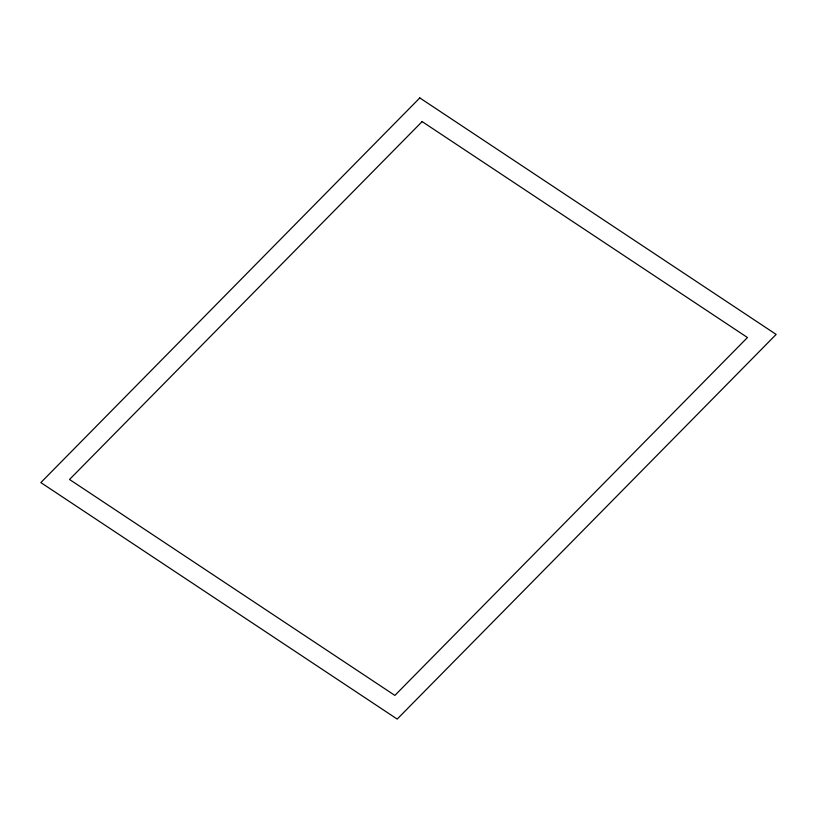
<?xml version="1.0" encoding="UTF-8"?>
<svg xmlns="http://www.w3.org/2000/svg" width="817" height="817" viewBox="0 0 817 817"><rect width="100%" height="100%" fill="white"/><g stroke="black" fill="none" stroke-linecap="round" stroke-linejoin="round"><path stroke-width="1.23" d="M419.805 97.917L40.85 482.581L397.195 719.083L776.15 334.419L419.805 97.917M422.123 121.59L69.537 479.477L394.877 695.41L747.463 337.523L422.123 121.59"/></g></svg>
